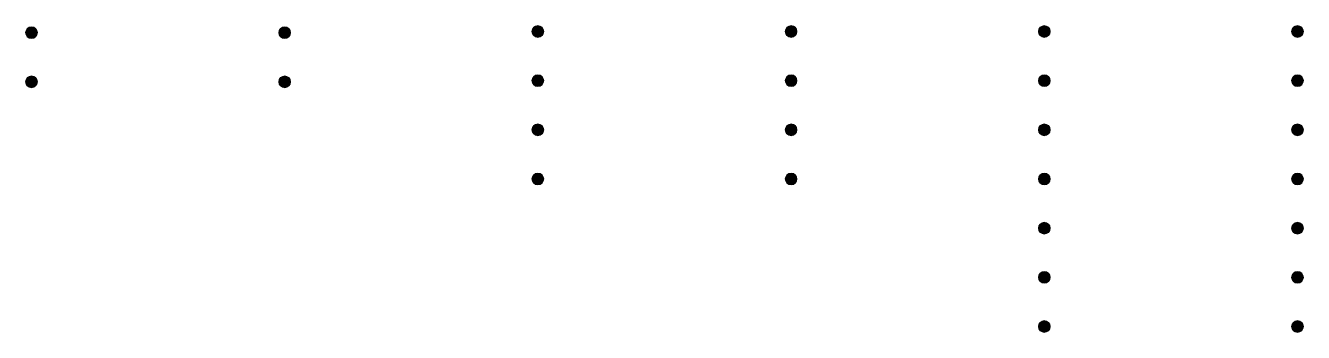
# Model space of a CAD drawing. Header units: millimetres. Extents: x 61.6 to 148.4, y -158.9 to -138.1.
import ezdxf

# ---------------------------------------------------------------- set-up
doc = ezdxf.new("R2010")
doc.units = ezdxf.units.MM
doc.header["$MEASUREMENT"] = 0
doc.layers.add('Calque 1', color=7, linetype='Continuous', lineweight=0)

# ---------------------------------------------------------------- blocks, each defined once
blk = doc.blocks.new('Block_0')
at = {"layer": 'Calque 1', "true_color": 0x1d1d1b, "transparency": 33554687}
h = blk.add_hatch(color=250, dxfattribs=at)
h.dxf.hatch_style = 2
edge = h.paths.add_edge_path()
edge.add_arc((62, -138.56), 0.4, 0, 360)
h = blk.add_hatch(color=250, dxfattribs=at)
h.dxf.hatch_style = 2
edge = h.paths.add_edge_path()
edge.add_arc((79.2, -138.56), 0.4, 0, 360)
h = blk.add_hatch(color=250, dxfattribs=at)
h.dxf.hatch_style = 2
edge = h.paths.add_edge_path()
edge.add_arc((96.4, -138.48), 0.4, 0, 360)
h = blk.add_hatch(color=250, dxfattribs=at)
h.dxf.hatch_style = 2
edge = h.paths.add_edge_path()
edge.add_arc((113.6, -138.48), 0.4, 0, 360)
h = blk.add_hatch(color=250, dxfattribs=at)
h.dxf.hatch_style = 2
edge = h.paths.add_edge_path()
edge.add_arc((130.8, -138.48), 0.4, 0, 360)
h = blk.add_hatch(color=250, dxfattribs=at)
h.dxf.hatch_style = 2
edge = h.paths.add_edge_path()
edge.add_arc((148, -138.48), 0.4, 0, 360)
h = blk.add_hatch(color=250, dxfattribs=at)
h.dxf.hatch_style = 2
edge = h.paths.add_edge_path()
edge.add_arc((96.4, -141.82), 0.4, 0, 360)
h = blk.add_hatch(color=250, dxfattribs=at)
h.dxf.hatch_style = 2
edge = h.paths.add_edge_path()
edge.add_arc((113.6, -141.82), 0.4, 0, 360)
h = blk.add_hatch(color=250, dxfattribs=at)
h.dxf.hatch_style = 2
edge = h.paths.add_edge_path()
edge.add_arc((130.8, -141.82), 0.4, 0, 360)
h = blk.add_hatch(color=250, dxfattribs=at)
h.dxf.hatch_style = 2
edge = h.paths.add_edge_path()
edge.add_arc((148, -141.82), 0.4, 0, 360)
h = blk.add_hatch(color=250, dxfattribs=at)
h.dxf.hatch_style = 2
edge = h.paths.add_edge_path()
edge.add_arc((62, -141.9), 0.4, 0, 360)
h = blk.add_hatch(color=250, dxfattribs=at)
h.dxf.hatch_style = 2
edge = h.paths.add_edge_path()
edge.add_arc((79.2, -141.9), 0.4, 0, 360)
h = blk.add_hatch(color=250, dxfattribs=at)
h.dxf.hatch_style = 2
edge = h.paths.add_edge_path()
edge.add_arc((96.4, -145.16), 0.4, 0, 360)
h = blk.add_hatch(color=250, dxfattribs=at)
h.dxf.hatch_style = 2
edge = h.paths.add_edge_path()
edge.add_arc((113.6, -145.16), 0.4, 0, 360)
h = blk.add_hatch(color=250, dxfattribs=at)
h.dxf.hatch_style = 2
edge = h.paths.add_edge_path()
edge.add_arc((130.8, -145.16), 0.4, 0, 360)
h = blk.add_hatch(color=250, dxfattribs=at)
h.dxf.hatch_style = 2
edge = h.paths.add_edge_path()
edge.add_arc((148, -145.16), 0.4, 0, 360)
h = blk.add_hatch(color=250, dxfattribs=at)
h.dxf.hatch_style = 2
edge = h.paths.add_edge_path()
edge.add_arc((96.4, -148.5), 0.4, 0, 360)
h = blk.add_hatch(color=250, dxfattribs=at)
h.dxf.hatch_style = 2
edge = h.paths.add_edge_path()
edge.add_arc((113.6, -148.5), 0.4, 0, 360)
h = blk.add_hatch(color=250, dxfattribs=at)
h.dxf.hatch_style = 2
edge = h.paths.add_edge_path()
edge.add_arc((130.8, -148.5), 0.4, 0, 360)
h = blk.add_hatch(color=250, dxfattribs=at)
h.dxf.hatch_style = 2
edge = h.paths.add_edge_path()
edge.add_arc((148, -148.5), 0.4, 0, 360)
h = blk.add_hatch(color=250, dxfattribs=at)
h.dxf.hatch_style = 2
edge = h.paths.add_edge_path()
edge.add_arc((130.8, -151.84), 0.4, 0, 360)
h = blk.add_hatch(color=250, dxfattribs=at)
h.dxf.hatch_style = 2
edge = h.paths.add_edge_path()
edge.add_arc((148, -151.84), 0.4, 0, 360)
h = blk.add_hatch(color=250, dxfattribs=at)
h.dxf.hatch_style = 2
edge = h.paths.add_edge_path()
edge.add_arc((130.8, -155.18), 0.4, 0, 360)
h = blk.add_hatch(color=250, dxfattribs=at)
h.dxf.hatch_style = 2
edge = h.paths.add_edge_path()
edge.add_arc((148, -155.18), 0.4, 0, 360)
h = blk.add_hatch(color=250, dxfattribs=at)
h.dxf.hatch_style = 2
edge = h.paths.add_edge_path()
edge.add_arc((130.8, -158.52), 0.4, 0, 360)
h = blk.add_hatch(color=250, dxfattribs=at)
h.dxf.hatch_style = 2
edge = h.paths.add_edge_path()
edge.add_arc((148, -158.52), 0.4, 0, 360)
at = {"layer": 'Calque 1'}
for centre in [(62, -138.56), (79.2, -138.56), (96.4, -138.48), (113.6, -138.48), (130.8, -138.48), (148, -138.48), (96.4, -141.82), (113.6, -141.82), (130.8, -141.82), (148, -141.82), (62, -141.9), (79.2, -141.9), (96.4, -145.16), (113.6, -145.16), (130.8, -145.16), (148, -145.16), (96.4, -148.5), (113.6, -148.5), (130.8, -148.5), (148, -148.5), (130.8, -151.84), (148, -151.84), (130.8, -155.18), (148, -155.18), (130.8, -158.52), (148, -158.52)]:
    blk.add_circle(centre, 0.4, dxfattribs=at)

msp = doc.modelspace()

# ---------------------------------------------------------------- block references
at = {"layer": 'Calque 1'}
msp.add_blockref('Block_0', (0, 0), dxfattribs=at)

doc.saveas('drawing.dxf')
